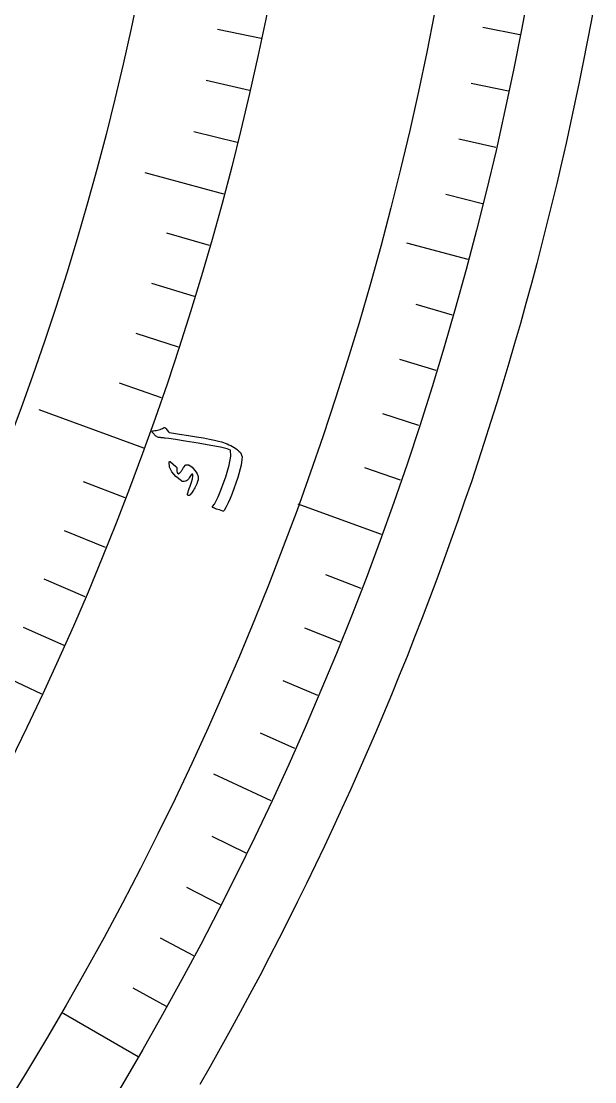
# Model space of a CAD drawing. Header units: millimetres. Extents: x -45 to 45, y -45 to 58.
# Drawn here: x 36.63 to 44.29, y -22.38 to -8.23 of the extents above; entities that cross this region are included whole.
import ezdxf

# ---------------------------------------------------------------- set-up
doc = ezdxf.new("R2010")
doc.units = ezdxf.units.MM
for name, color, linetype in [('CUT_OUTER', 1, 'Continuous'), ('ENGRAVE', 7, 'Continuous'), ('ENGRAVE_FINE', 8, 'Continuous'), ('TEXT', 5, 'Continuous')]:
    doc.layers.add(name, color=color, linetype=linetype)

msp = doc.modelspace()

# ---------------------------------------------------------------- linework, layer by layer
at = {"layer": 'CUT_OUTER'}
msp.add_lwpolyline([(44.2895, -7.9652), (44.2397, -8.2368), (44.1884, -8.5081), (44.1353, -8.7791), (44.0806, -9.0497), (44.0243, -9.32), (43.9663, -9.59), (43.9066, -9.8596), (43.8453, -10.1288), (43.7823, -10.3976), (43.7177, -10.6661), (43.6514, -10.9341), (43.5835, -11.2017), (43.5139, -11.469), (43.4427, -11.7357), (43.3699, -12.0021), (43.2955, -12.268), (43.2194, -12.5334), (43.1417, -12.7983), (43.0623, -13.0628), (42.9814, -13.3268), (42.8988, -13.5903), (42.8146, -13.8532), (42.7288, -14.1157), (42.6414, -14.3776), (42.5523, -14.639), (42.4617, -14.8998), (42.3695, -15.16), (42.2757, -15.4197), (42.1803, -15.6788), (42.0833, -15.9374), (41.9847, -16.1953), (41.8845, -16.4526), (41.7828, -16.7093), (41.6795, -16.9653), (41.5746, -17.2208), (41.4681, -17.4755), (41.3601, -17.7296), (41.2506, -17.9831), (41.1394, -18.2359), (41.0268, -18.4879), (40.9126, -18.7393), (40.7968, -18.99), (40.6795, -19.24), (40.5607, -19.4892), (40.4404, -19.7377), (40.3185, -19.9855), (40.1951, -20.2325), (40.0702, -20.4788), (39.9438, -20.7242), (39.8159, -20.9689), (39.6865, -21.2129), (39.5556, -21.456), (39.4232, -21.6983), (39.2893, -21.9398), (39.1539, -22.1804), (39.0171, -22.4202)], dxfattribs=at)
at = {"layer": 'ENGRAVE'}
for points in [[(39.3373, -10.5404), (38.2854, -10.2586)], [(42.5973, -11.4139), (41.7823, -11.1955)], [(38.269, -13.9288), (36.8735, -13.4209)], [(41.4404, -15.0831), (40.3304, -14.6791)], [(36.9094, -17.2111), (35.9224, -16.7509)], [(39.9682, -18.6375), (39.2035, -18.2809)], [(38.1917, -22.05), (37.1687, -21.4594)]]:
    msp.add_lwpolyline(points, dxfattribs=at)
for radius in [44.1, 44.1, 42.9188, 40.725, 40.725, 38.9925]:
    msp.add_circle((0, 0), radius, dxfattribs=at)
at = {"layer": 'ENGRAVE_FINE'}
for points in [[(39.8351, -8.4672), (39.254, -8.3437)], [(43.2898, -8.4147), (42.7928, -8.3181)], [(39.6812, -9.1611), (39.1024, -9.0275)], [(43.1363, -9.1689), (42.6411, -9.0637)], [(39.5153, -9.8523), (38.9389, -9.7086)], [(42.9697, -9.9203), (42.4764, -9.8065)], [(42.79, -10.6688), (42.2988, -10.5463)], [(39.1474, -11.2253), (38.5764, -11.0616)], [(38.9455, -11.9068), (38.3775, -11.7332)], [(42.3916, -12.1556), (41.905, -12.0161)], [(38.7318, -12.5847), (38.1668, -12.4012)], [(42.173, -12.8936), (41.6889, -12.7456)], [(38.5062, -13.2588), (37.9446, -13.0654)], [(41.9416, -13.6276), (41.4601, -13.4712)], [(41.6974, -14.3576), (41.2187, -14.1927)], [(38.0201, -14.5945), (37.4655, -14.3817)], [(37.7596, -15.2559), (37.2088, -15.0333)], [(37.4876, -15.9125), (36.9408, -15.6804)], [(41.1709, -15.804), (40.6983, -15.6226)], [(37.2041, -16.5643), (36.6615, -16.3227)], [(40.8888, -16.5202), (40.4194, -16.3305)], [(40.5943, -17.2312), (40.1283, -17.0334)], [(40.2874, -17.9371), (39.8249, -17.7312)], [(39.6368, -19.3322), (39.1818, -19.1102)], [(39.2934, -20.021), (38.8423, -19.7911)], [(38.938, -20.7037), (38.491, -20.466)], [(38.5707, -21.3801), (38.128, -21.1347)]]:
    msp.add_lwpolyline(points, dxfattribs=at)
at = {"layer": 'TEXT'}
for points in [[(38.3979, -13.6994), (38.4173, -13.6968), (38.436, -13.6936), (38.454, -13.6896), (38.4712, -13.685), (38.4877, -13.6796), (38.5036, -13.6733), (38.5188, -13.6661), (38.5334, -13.6581), (38.5408, -13.6557), (38.5481, -13.6566), (38.5554, -13.6608), (38.5625, -13.6684), (38.5989, -13.7118), (38.6029, -13.7162), (38.6064, -13.7196), (38.6095, -13.7219), (38.612, -13.7232), (38.7451, -13.7426), (38.865, -13.7608), (38.9719, -13.7778), (39.0657, -13.7937), (39.1463, -13.8086), (39.2134, -13.8227), (39.2673, -13.8359), (39.3077, -13.8482), (39.3828, -13.8746), (39.4062, -13.8844), (39.4292, -13.8953), (39.4519, -13.9074), (39.4743, -13.9207), (39.4964, -13.9353), (39.5181, -13.9513), (39.5394, -13.9686), (39.5603, -13.9874), (39.5801, -14.0467), (39.5682, -14.1578), (39.5242, -14.3205), (39.4474, -14.5346), (39.4205, -14.6004), (39.3938, -14.6605), (39.3674, -14.7151), (39.3413, -14.7641), (39.3375, -14.768), (39.3333, -14.7703), (39.3286, -14.7708), (39.3235, -14.7697), (39.2997, -14.7623), (39.2781, -14.7554), (39.2587, -14.7491), (39.2414, -14.7432), (39.2262, -14.7378), (39.2128, -14.7327), (39.2013, -14.7279), (39.1915, -14.7236), (39.1861, -14.7208), (39.1838, -14.7176), (39.1843, -14.714), (39.1879, -14.71), (39.212, -14.6784), (39.2371, -14.6353), (39.2632, -14.5808), (39.2901, -14.5148), (39.3632, -14.3152), (39.4102, -14.1554), (39.4318, -14.0357), (39.4281, -13.9562), (39.3815, -13.9398), (39.2933, -13.9193), (39.1638, -13.8945), (38.9929, -13.8654), (38.8213, -13.8373), (38.6915, -13.8164), (38.6032, -13.8028), (38.5565, -13.7966), (38.5436, -13.7953), (38.5315, -13.794), (38.5203, -13.7929), (38.5099, -13.7918), (38.5004, -13.7908), (38.492, -13.79), (38.4845, -13.7894), (38.4781, -13.7889), (38.4645, -13.7869), (38.4522, -13.783), (38.4413, -13.7769), (38.4318, -13.7689), (38.3838, -13.7196), (38.3807, -13.7159), (38.379, -13.7124), (38.3787, -13.7093), (38.3799, -13.7064), (38.3831, -13.7036), (38.3872, -13.7015), (38.3922, -13.7001), (38.3979, -13.6994)], [(38.6071, -14.1157), (38.6085, -14.113), (38.6105, -14.111), (38.6132, -14.1096), (38.6165, -14.1089), (38.6191, -14.1092), (38.6217, -14.11), (38.6244, -14.1112), (38.6272, -14.1128), (38.6965, -14.1741), (38.7033, -14.1809), (38.7081, -14.1873), (38.711, -14.1931), (38.7118, -14.1985), (38.7103, -14.2194), (38.7115, -14.2382), (38.7155, -14.2547), (38.7222, -14.2691), (38.727, -14.2732), (38.734, -14.2725), (38.7431, -14.2671), (38.7544, -14.2569), (38.7605, -14.2496), (38.7665, -14.2419), (38.7723, -14.2338), (38.7781, -14.2254), (38.7839, -14.2165), (38.7896, -14.2071), (38.7953, -14.1971), (38.801, -14.1866), (38.8311, -14.1541), (38.8687, -14.1539), (38.9138, -14.186), (38.9663, -14.2505), (38.9802, -14.2743), (38.9899, -14.2962), (38.9952, -14.316), (38.9964, -14.3339), (38.9937, -14.3521), (38.9865, -14.376), (38.9748, -14.4055), (38.9587, -14.4407), (38.95, -14.4585), (38.9411, -14.4752), (38.932, -14.4907), (38.9226, -14.505), (38.9133, -14.5183), (38.9044, -14.5306), (38.8958, -14.542), (38.8876, -14.5524), (38.8808, -14.5581), (38.8742, -14.5616), (38.8677, -14.5628), (38.8616, -14.5616), (38.8559, -14.5584), (38.8527, -14.554), (38.8519, -14.5483), (38.8535, -14.5413), (38.86, -14.5197), (38.8677, -14.4953), (38.8766, -14.4681), (38.8868, -14.4382), (38.9056, -14.3823), (38.9182, -14.3379), (38.9246, -14.3049), (38.9248, -14.2835), (38.9239, -14.2804), (38.922, -14.2782), (38.9191, -14.2769), (38.9152, -14.2765), (38.9126, -14.2771), (38.9096, -14.2788), (38.9065, -14.2817), (38.9032, -14.2859), (38.8763, -14.3259), (38.8642, -14.3423), (38.8515, -14.3554), (38.8383, -14.3654), (38.8246, -14.3721), (38.8097, -14.3766), (38.7958, -14.3773), (38.7828, -14.3743), (38.7707, -14.3676), (38.6948, -14.3082), (38.6422, -14.2464), (38.613, -14.1823), (38.6071, -14.1157)]]:
    msp.add_lwpolyline(points, close=True, dxfattribs=at)

doc.saveas('drawing.dxf')
